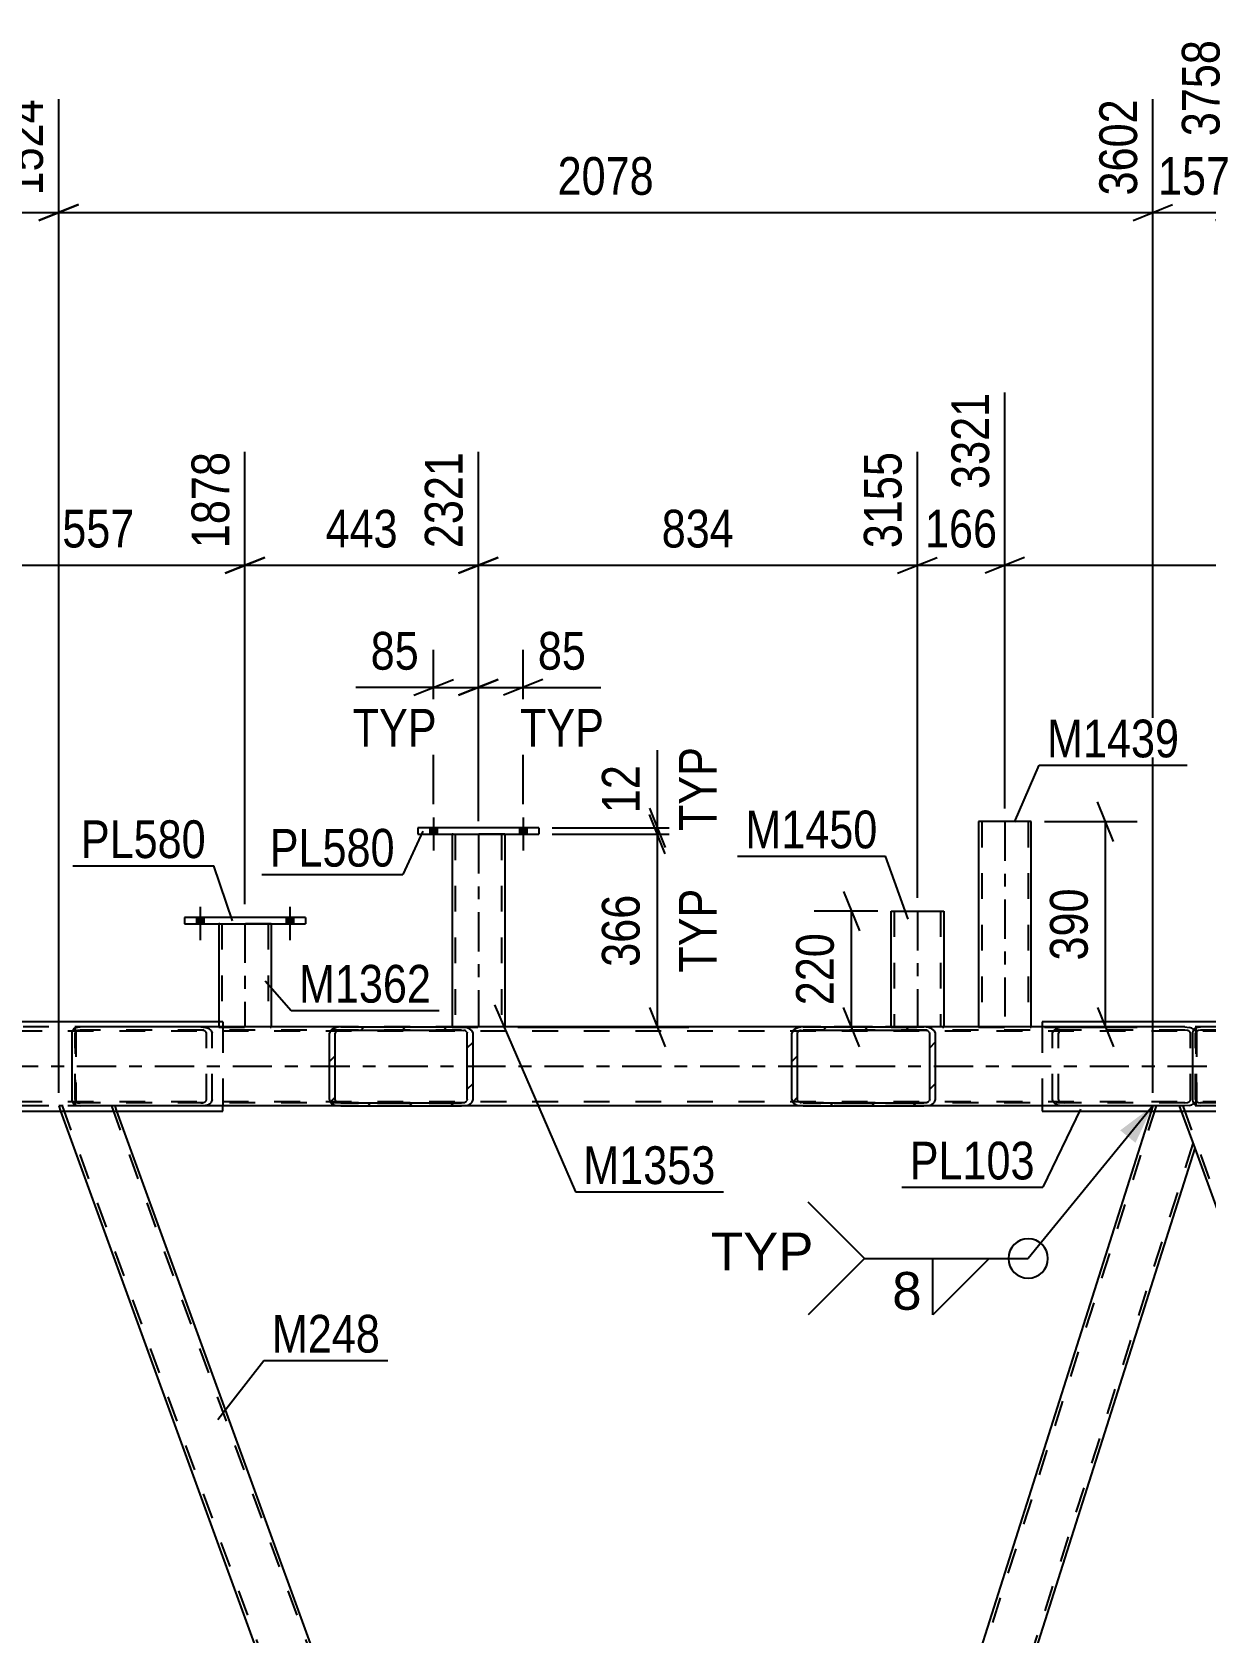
# Model space of a CAD drawing. Header units: millimetres. Extents: x -832 to 357, y -842 to -1.
# Drawn here: x -729.7 to -640.5, y -287.1 to -165.5 of the extents above; entities that cross this region are included whole.
import ezdxf

# ---------------------------------------------------------------- set-up
doc = ezdxf.new("R2010")
doc.units = ezdxf.units.MM
doc.linetypes.add('DXK_LINE_DOT2', pattern=[3.9198, 1.9599, -1.9599])
doc.linetypes.add('DXK_LINE_DOT3', pattern=[5.9187, 2.979, -0.9799, 0.9799, -0.9799])
doc.styles.add('Arial', font='ARIAL.TTF', dxfattribs={"height": 0.2})
doc.styles.add('Arial Narrow', font='ARIALN.TTF', dxfattribs={"height": 0.2})

# ---------------------------------------------------------------- blocks, each defined once
blk = doc.blocks.new('Bolt-570388851-1256 - 1253')
at = {"linetype": 'Continuous'}
for points in [[(-716.61, -232.78), (-717.17, -232.78), (-717.17, -233.26), (-716.61, -233.26)], [(-716.61, -232.78), (-717.17, -232.78), (-717.17, -233.26), (-716.61, -233.26)], [(-709.81, -232.78), (-710.37, -232.78), (-710.37, -233.26), (-709.81, -233.26)], [(-709.81, -232.78), (-710.37, -232.78), (-710.37, -233.26), (-709.81, -233.26)]]:
    blk.add_hatch(color=1, dxfattribs=at).paths.add_polyline_path(points)
at = {"color": 1, "linetype": 'Continuous'}
for p, q in [((-716.89, -231.98), (-716.89, -234.5)), ((-716.89, -231.98), (-716.89, -234.5)), ((-710.09, -231.98), (-710.09, -234.5)), ((-710.09, -231.98), (-710.09, -234.5)), ((-717.17, -232.78), (-717.17, -233.26)), ((-717.17, -232.78), (-717.17, -233.26)), ((-716.61, -232.78), (-716.61, -233.26)), ((-716.61, -232.78), (-716.61, -233.26)), ((-710.37, -232.78), (-710.37, -233.26)), ((-710.37, -232.78), (-710.37, -233.26)), ((-709.81, -232.78), (-709.81, -233.26)), ((-709.81, -232.78), (-709.81, -233.26))]:
    blk.add_line(p, q, dxfattribs=at)
blk = doc.blocks.new('Bolt-570388851-1277 - 1253')
at = {"linetype": 'Continuous'}
for points in [[(-698.88, -225.98), (-699.44, -225.98), (-699.44, -226.46), (-698.88, -226.46)], [(-698.88, -225.98), (-699.44, -225.98), (-699.44, -226.46), (-698.88, -226.46)], [(-692.08, -225.98), (-692.64, -225.98), (-692.64, -226.46), (-692.08, -226.46)], [(-692.08, -225.98), (-692.64, -225.98), (-692.64, -226.46), (-692.08, -226.46)]]:
    blk.add_hatch(color=1, dxfattribs=at).paths.add_polyline_path(points)
at = {"color": 1, "linetype": 'Continuous'}
for p, q in [((-699.44, -225.98), (-699.44, -226.46)), ((-699.44, -225.98), (-699.44, -226.46)), ((-699.16, -225.18), (-699.16, -227.7)), ((-699.16, -225.18), (-699.16, -227.7)), ((-698.88, -225.98), (-698.88, -226.46)), ((-698.88, -225.98), (-698.88, -226.46)), ((-692.64, -225.98), (-692.64, -226.46)), ((-692.64, -225.98), (-692.64, -226.46)), ((-692.36, -225.18), (-692.36, -227.7)), ((-692.36, -225.18), (-692.36, -227.7)), ((-692.08, -225.98), (-692.08, -226.46)), ((-692.08, -225.98), (-692.08, -226.46))]:
    blk.add_line(p, q, dxfattribs=at)
blk = doc.blocks.new('Part-570388851-1350 - 1253')
at = {"color": 7, "linetype": 'DXK_LINE_DOT2'}
for p, q in [((-89.98, -241.42), (-788.59, -241.42)), ((-697.03, -241.1), (-738.06, -241.1)), ((-611.9, -241.1), (-671.08, -241.1)), ((-89.98, -246.78), (-788.59, -246.78)), ((-89.98, -247.1), (-738.06, -247.1)), ((-697.03, -247.1), (-738.06, -247.1)), ((-611.9, -247.1), (-671.07, -247.1))]:
    blk.add_line(p, q, dxfattribs=at)
at = {"color": 2, "linetype": 'Continuous'}
for p, q in [((-671.08, -241.1), (-697.03, -241.1)), ((-671.07, -247.1), (-697.03, -247.1))]:
    blk.add_line(p, q, dxfattribs=at)
at = {"color": 7, "linetype": 'DXK_LINE_DOT3'}
blk.add_line((-89.98, -244.1), (-788.59, -244.1), dxfattribs=at)
blk = doc.blocks.new('Part-570388851-1569 - 1253')
at = {"color": 2, "linetype": 'Continuous'}
for p, q in [((-697.76, -226.46), (-697.76, -241.1)), ((-693.76, -226.46), (-693.76, -241.1))]:
    blk.add_line(p, q, dxfattribs=at)
at = {"color": 7, "linetype": 'DXK_LINE_DOT2'}
for p, q in [((-693.76, -226.46), (-697.76, -226.46)), ((-697.52, -226.46), (-697.52, -241.11)), ((-694, -226.46), (-694, -241.11)), ((-697.76, -241.1), (-697.76, -241.11)), ((-697.76, -241.11), (-693.76, -241.11)), ((-693.76, -241.11), (-693.76, -241.1)), ((-693.76, -241.1), (-693.76, -241.11))]:
    blk.add_line(p, q, dxfattribs=at)
at = {"color": 7, "linetype": 'DXK_LINE_DOT3'}
blk.add_line((-695.76, -226.46), (-695.76, -241.11), dxfattribs=at)
blk = doc.blocks.new('Part-570388851-1487 - 1253')
at = {"color": 2, "linetype": 'Continuous'}
for p, q in [((-664.41, -232.3), (-664.37, -232.3)), ((-664.41, -241.1), (-664.41, -232.3)), ((-664.37, -232.3), (-660.41, -232.3)), ((-660.41, -232.3), (-660.41, -241.1))]:
    blk.add_line(p, q, dxfattribs=at)
at = {"color": 7, "linetype": 'DXK_LINE_DOT2'}
for p, q in [((-664.17, -232.3), (-664.17, -241.11)), ((-664.17, -232.3), (-664.15, -232.3)), ((-660.65, -232.3), (-660.65, -241.11)), ((-664.41, -241.1), (-664.41, -241.11)), ((-664.41, -241.11), (-660.41, -241.11)), ((-660.41, -241.11), (-660.41, -241.1)), ((-660.41, -241.1), (-660.41, -241.11))]:
    blk.add_line(p, q, dxfattribs=at)
at = {"color": 7, "linetype": 'DXK_LINE_DOT3'}
blk.add_line((-662.41, -232.3), (-662.41, -241.11), dxfattribs=at)
blk = doc.blocks.new('Part-570388851-1492 - 1253')
at = {"color": 2, "linetype": 'Continuous'}
for p, q in [((-715.49, -233.26), (-715.49, -240.7)), ((-711.49, -233.26), (-711.49, -241.1))]:
    blk.add_line(p, q, dxfattribs=at)
at = {"color": 7, "linetype": 'DXK_LINE_DOT2'}
for p, q in [((-711.49, -233.26), (-715.49, -233.26)), ((-715.25, -233.26), (-715.25, -241.11)), ((-711.73, -233.26), (-711.73, -241.11)), ((-715.49, -240.7), (-715.49, -241.11)), ((-715.49, -241.11), (-711.49, -241.11)), ((-711.49, -241.11), (-711.49, -241.1)), ((-711.49, -241.1), (-711.49, -241.11))]:
    blk.add_line(p, q, dxfattribs=at)
at = {"color": 7, "linetype": 'DXK_LINE_DOT3'}
blk.add_line((-713.49, -233.26), (-713.49, -241.11), dxfattribs=at)
blk = doc.blocks.new('Part-570388851-1497 - 1253')
at = {"color": 2, "linetype": 'Continuous'}
for p, q in [((-718.09, -232.78), (-718.09, -233.26)), ((-708.89, -232.78), (-718.09, -232.78)), ((-718.09, -233.26), (-708.89, -233.26)), ((-708.89, -232.78), (-708.89, -233.26))]:
    blk.add_line(p, q, dxfattribs=at)
blk = doc.blocks.new('Part-570388851-1931 - 1253')
at = {"color": 2, "linetype": 'Continuous'}
for p, q in [((-652.93, -240.7), (-652.93, -241.1)), ((-630.05, -240.7), (-652.93, -240.7)), ((-630.05, -240.7), (-630.05, -241.1)), ((-652.93, -247.1), (-652.93, -247.5)), ((-652.93, -247.5), (-630.05, -247.5)), ((-630.05, -247.5), (-630.05, -247.1))]:
    blk.add_line(p, q, dxfattribs=at)
at = {"color": 7, "linetype": 'DXK_LINE_DOT2'}
for p, q in [((-652.93, -241.1), (-652.93, -247.1)), ((-630.05, -241.1), (-630.05, -247.1))]:
    blk.add_line(p, q, dxfattribs=at)
blk = doc.blocks.new('Part-570388851-1574 - 1253')
at = {"color": 2, "linetype": 'Continuous'}
for p, q in [((-700.36, -225.98), (-700.36, -226.46)), ((-691.16, -225.98), (-700.36, -225.98)), ((-691.16, -225.98), (-691.16, -226.46)), ((-700.36, -226.46), (-691.16, -226.46))]:
    blk.add_line(p, q, dxfattribs=at)
blk = doc.blocks.new('Part-570388851-1644 - 1253')
at = {"color": 2, "linetype": 'Continuous'}
for p, q in [((-653.76, -225.5), (-657.76, -225.5)), ((-657.76, -225.5), (-657.76, -241.1)), ((-653.76, -241.1), (-653.76, -225.5))]:
    blk.add_line(p, q, dxfattribs=at)
at = {"color": 7, "linetype": 'DXK_LINE_DOT2'}
for p, q in [((-657.52, -225.5), (-657.52, -241.11)), ((-657.52, -225.5), (-657.5, -225.5)), ((-657.5, -225.5), (-657.47, -225.5)), ((-657.47, -225.5), (-657.45, -225.5)), ((-654, -225.5), (-654, -241.11)), ((-657.76, -241.1), (-657.76, -241.11)), ((-657.76, -241.11), (-653.76, -241.11)), ((-653.76, -241.11), (-653.76, -241.1)), ((-653.76, -241.1), (-653.76, -241.11))]:
    blk.add_line(p, q, dxfattribs=at)
at = {"color": 7, "linetype": 'DXK_LINE_DOT3'}
blk.add_line((-655.76, -225.5), (-655.76, -241.11), dxfattribs=at)
blk = doc.blocks.new('Part-570388851-1985 - 1253')
at = {"color": 7, "linetype": 'DXK_LINE_DOT2'}
for p, q in [((-723.38, -247.1), (-727.64, -247.1)), ((-727.64, -247.1), (-727.5, -247.5)), ((-727.39, -247.1), (-684.07, -366.1)), ((-723.64, -247.1), (-680.33, -366.1)), ((-723.38, -247.1), (-723.24, -247.5)), ((-681.24, -362.9), (-680.07, -366.1)), ((-684.47, -365.7), (-684.33, -366.1)), ((-680.07, -366.1), (-684.33, -366.1))]:
    blk.add_line(p, q, dxfattribs=at)
at = {"color": 2, "linetype": 'Continuous'}
for p, q in [((-727.5, -247.5), (-684.47, -365.7)), ((-723.24, -247.5), (-681.24, -362.9))]:
    blk.add_line(p, q, dxfattribs=at)
blk = doc.blocks.new('Part-570388851-1936 - 1253')
at = {"color": 2, "linetype": 'Continuous'}
for p, q in [((-738.06, -240.7), (-738.06, -247.5)), ((-715.18, -240.7), (-738.06, -240.7)), ((-715.18, -240.7), (-715.18, -241.1)), ((-738.06, -247.5), (-715.18, -247.5)), ((-715.18, -247.5), (-715.18, -247.1))]:
    blk.add_line(p, q, dxfattribs=at)
at = {"color": 7, "linetype": 'DXK_LINE_DOT2'}
blk.add_line((-715.18, -241.1), (-715.18, -247.1), dxfattribs=at)
blk = doc.blocks.new('Part-570388851-1938 - 1253')
at = {"linetype": 'Continuous'}
h = blk.add_hatch(dxfattribs=at)
h.set_pattern_fill('', scale=0.7, style=0, pattern_type=0)
h.set_pattern_definition([(45, (-707.0076, -246.807), (-1.57154, 1.57154), [])])
h.paths.add_polyline_path([(-707.07, -246.62), (-707.01, -246.81), (-706.82, -246.96), (-706.53, -247.07), (-706.2, -247.1), (-697.03, -247.1), (-696.7, -247.07), (-696.41, -246.96), (-696.23, -246.81), (-696.16, -246.62), (-696.16, -241.58), (-696.23, -241.4), (-696.41, -241.24), (-696.7, -241.14), (-697.03, -241.1), (-706.2, -241.1), (-706.53, -241.14), (-706.82, -241.24), (-707.01, -241.4), (-707.07, -241.58)])
h.paths.add_polyline_path([(-706.6, -241.49), (-706.51, -241.41), (-706.37, -241.36), (-706.2, -241.34), (-697.03, -241.34), (-696.87, -241.36), (-696.72, -241.41), (-696.63, -241.49), (-696.6, -241.58), (-696.6, -246.62), (-696.63, -246.72), (-696.72, -246.79), (-696.87, -246.85), (-697.03, -246.86), (-706.2, -246.86), (-706.37, -246.85), (-706.51, -246.79), (-706.6, -246.72), (-706.64, -246.62), (-706.64, -241.58)])
at = {"color": 2, "linetype": 'Continuous'}
for p, q in [((-726.62, -241.58), (-726.59, -241.4)), ((-726.62, -246.62), (-726.62, -241.58)), ((-726.59, -241.4), (-726.49, -241.24)), ((-726.49, -241.24), (-726.36, -241.14)), ((-726.36, -241.14), (-726.02, -241.1)), ((-706.2, -241.1), (-726.02, -241.1)), ((-707.01, -241.4), (-707.07, -241.58)), ((-707.07, -246.62), (-707.07, -241.58)), ((-706.64, -241.58), (-706.6, -241.49)), ((-706.64, -246.62), (-706.64, -241.58)), ((-706.2, -241.1), (-706.53, -241.14)), ((-706.37, -241.36), (-706.2, -241.34)), ((-706.2, -241.1), (-697.03, -241.1)), ((-706.2, -241.34), (-697.03, -241.34)), ((-696.7, -241.14), (-697.03, -241.1)), ((-697.03, -241.34), (-696.87, -241.36)), ((-696.63, -241.49), (-696.6, -241.58)), ((-696.6, -246.62), (-696.6, -241.58)), ((-696.16, -241.58), (-696.23, -241.4)), ((-696.16, -246.62), (-696.16, -241.58)), ((-726.59, -246.81), (-726.62, -246.62)), ((-726.49, -246.96), (-726.59, -246.81)), ((-707.07, -246.62), (-707.01, -246.81)), ((-706.6, -246.72), (-706.64, -246.62)), ((-706.2, -246.86), (-706.37, -246.85)), ((-696.87, -246.85), (-697.03, -246.86)), ((-696.6, -246.62), (-696.63, -246.72)), ((-696.23, -246.81), (-696.16, -246.62)), ((-726.36, -247.07), (-726.49, -246.96)), ((-726.36, -247.07), (-726.02, -247.1)), ((-706.2, -247.1), (-726.02, -247.1)), ((-706.53, -247.07), (-706.2, -247.1)), ((-706.2, -246.86), (-697.03, -246.86)), ((-706.2, -247.1), (-697.03, -247.1)), ((-697.03, -247.1), (-696.7, -247.07))]:
    blk.add_line(p, q, dxfattribs=at)
at = {"color": 7, "linetype": 'DXK_LINE_DOT2'}
for p, q in [((-726.39, -241.49), (-726.4, -241.58)), ((-726.4, -246.62), (-726.4, -241.58)), ((-726.33, -241.41), (-726.39, -241.49)), ((-726.36, -247.07), (-726.36, -241.14)), ((-726.19, -241.36), (-726.33, -241.41)), ((-726.33, -241.41), (-726.33, -246.79)), ((-726.02, -241.34), (-726.19, -241.36)), ((-697.03, -241.34), (-726.02, -241.34)), ((-716.85, -241.1), (-716.52, -241.14)), ((-716.69, -241.36), (-716.85, -241.34)), ((-716.42, -241.58), (-716.45, -241.49)), ((-716.42, -246.62), (-716.42, -241.58)), ((-716.05, -241.4), (-715.98, -241.58)), ((-715.98, -246.62), (-715.98, -241.58)), ((-697.03, -241.1), (-706.2, -241.1)), ((-726.4, -246.62), (-726.39, -246.72)), ((-726.39, -246.72), (-726.33, -246.79)), ((-726.33, -246.79), (-726.19, -246.85)), ((-726.19, -246.85), (-726.02, -246.86)), ((-716.85, -246.86), (-716.69, -246.85)), ((-716.45, -246.72), (-716.42, -246.62)), ((-715.98, -246.62), (-716.05, -246.81)), ((-697.03, -246.86), (-726.02, -246.86)), ((-716.52, -247.07), (-716.85, -247.1)), ((-697.03, -247.1), (-706.2, -247.1))]:
    blk.add_line(p, q, dxfattribs=at)
for centre, radius, start, end in [((-716.75, -241.76), 0.408, 41.9269, 80.4778), ((-716.65, -241.95), 0.817, 41.9269, 80.4778), ((-716.75, -246.44), 0.408, 279.5223, 318.0732), ((-716.65, -246.26), 0.817, 279.5223, 318.0732)]:
    blk.add_arc(centre, radius, start, end, dxfattribs=at)
at = {"color": 2, "linetype": 'Continuous'}
for centre, radius, start, end in [((-706.4, -241.95), 0.817, 99.5223, 138.0732), ((-706.3, -241.76), 0.408, 99.5223, 138.0732), ((-696.93, -241.76), 0.408, 41.9269, 80.4778), ((-696.83, -241.95), 0.817, 41.9269, 80.4778), ((-706.4, -246.26), 0.817, 221.9269, 260.4778), ((-706.3, -246.44), 0.408, 221.9269, 260.4778), ((-696.93, -246.44), 0.408, 279.5223, 318.0732), ((-696.83, -246.26), 0.817, 279.5223, 318.0732)]:
    blk.add_arc(centre, radius, start, end, dxfattribs=at)
blk = doc.blocks.new('Part-570388851-1939 - 1253')
at = {"linetype": 'Continuous'}
h = blk.add_hatch(dxfattribs=at)
h.set_pattern_fill('', scale=0.7, style=0, pattern_type=0)
h.set_pattern_definition([(45, (-621.8733, -246.807), (-1.57154, 1.57154), [])])
h.paths.add_polyline_path([(-621.94, -246.62), (-621.87, -246.81), (-621.68, -246.96), (-621.4, -247.07), (-621.07, -247.1), (-611.9, -247.1), (-611.56, -247.07), (-611.28, -246.96), (-611.09, -246.81), (-611.02, -246.62), (-611.02, -241.58), (-611.09, -241.4), (-611.28, -241.24), (-611.56, -241.14), (-611.9, -241.1), (-621.07, -241.1), (-621.4, -241.14), (-621.68, -241.24), (-621.87, -241.4), (-621.94, -241.58)])
h.paths.add_polyline_path([(-621.47, -241.49), (-621.38, -241.41), (-621.23, -241.36), (-621.07, -241.34), (-611.9, -241.34), (-611.73, -241.36), (-611.59, -241.41), (-611.49, -241.49), (-611.46, -241.58), (-611.46, -246.62), (-611.49, -246.72), (-611.59, -246.79), (-611.73, -246.84), (-611.9, -246.86), (-621.07, -246.86), (-621.23, -246.84), (-621.38, -246.79), (-621.47, -246.72), (-621.5, -246.62), (-621.5, -241.58)])
at = {"color": 2, "linetype": 'Continuous'}
for p, q in [((-641.49, -241.58), (-641.45, -241.4)), ((-641.49, -246.62), (-641.49, -241.58)), ((-641.45, -241.4), (-641.36, -241.24)), ((-641.36, -241.24), (-641.22, -241.14)), ((-641.22, -241.14), (-640.89, -241.1)), ((-621.07, -241.1), (-640.89, -241.1)), ((-621.87, -241.4), (-621.94, -241.58)), ((-621.94, -246.62), (-621.94, -241.58)), ((-621.5, -241.58), (-621.47, -241.49)), ((-621.5, -246.62), (-621.5, -241.58)), ((-621.07, -241.1), (-621.4, -241.14)), ((-621.23, -241.36), (-621.07, -241.34)), ((-621.07, -241.1), (-611.9, -241.1)), ((-621.07, -241.34), (-611.9, -241.34)), ((-611.56, -241.14), (-611.9, -241.1)), ((-611.9, -241.34), (-611.73, -241.36)), ((-611.49, -241.49), (-611.46, -241.58)), ((-611.46, -246.62), (-611.46, -241.58)), ((-611.02, -241.58), (-611.09, -241.4)), ((-611.02, -246.62), (-611.02, -241.58)), ((-641.45, -246.81), (-641.49, -246.62)), ((-641.36, -246.96), (-641.45, -246.81)), ((-621.94, -246.62), (-621.87, -246.81)), ((-621.47, -246.72), (-621.5, -246.62)), ((-621.07, -246.86), (-621.23, -246.84)), ((-611.73, -246.84), (-611.9, -246.86)), ((-611.46, -246.62), (-611.49, -246.72)), ((-611.09, -246.81), (-611.02, -246.62)), ((-641.22, -247.07), (-641.36, -246.96)), ((-641.22, -247.07), (-640.89, -247.1)), ((-621.07, -247.1), (-640.89, -247.1)), ((-621.4, -247.07), (-621.07, -247.1)), ((-621.07, -246.86), (-611.9, -246.86)), ((-621.07, -247.1), (-611.9, -247.1)), ((-611.9, -247.1), (-611.56, -247.07))]:
    blk.add_line(p, q, dxfattribs=at)
at = {"color": 7, "linetype": 'DXK_LINE_DOT2'}
for p, q in [((-641.25, -241.49), (-641.27, -241.58)), ((-641.27, -246.62), (-641.27, -241.58)), ((-641.2, -241.41), (-641.25, -241.49)), ((-641.22, -247.07), (-641.22, -241.14)), ((-641.05, -241.36), (-641.2, -241.41)), ((-641.2, -241.41), (-641.2, -246.79)), ((-640.89, -241.34), (-641.05, -241.36)), ((-611.9, -241.34), (-640.89, -241.34)), ((-631.72, -241.1), (-631.39, -241.14)), ((-631.55, -241.36), (-631.72, -241.34)), ((-631.28, -241.58), (-631.32, -241.49)), ((-631.28, -246.62), (-631.28, -241.58)), ((-630.91, -241.4), (-630.85, -241.58)), ((-630.85, -246.62), (-630.85, -241.58)), ((-611.9, -241.1), (-621.07, -241.1)), ((-641.27, -246.62), (-641.25, -246.72)), ((-641.25, -246.72), (-641.2, -246.79)), ((-641.2, -246.79), (-641.05, -246.84)), ((-641.05, -246.84), (-640.89, -246.86)), ((-631.72, -246.86), (-631.55, -246.84)), ((-631.32, -246.72), (-631.28, -246.62)), ((-630.85, -246.62), (-630.91, -246.81)), ((-611.9, -246.86), (-640.89, -246.86)), ((-631.39, -247.07), (-631.72, -247.1)), ((-611.9, -247.1), (-621.07, -247.1))]:
    blk.add_line(p, q, dxfattribs=at)
for centre, radius, start, end in [((-631.62, -241.76), 0.408, 41.9269, 80.4778), ((-631.52, -241.95), 0.817, 41.9269, 80.4778), ((-631.62, -246.44), 0.408, 279.5223, 318.0732), ((-631.52, -246.26), 0.817, 279.5223, 318.0732)]:
    blk.add_arc(centre, radius, start, end, dxfattribs=at)
at = {"color": 2, "linetype": 'Continuous'}
for centre, radius, start, end in [((-621.27, -241.95), 0.817, 99.5223, 138.0732), ((-621.17, -241.76), 0.408, 99.5223, 138.0732), ((-611.8, -241.76), 0.408, 41.9269, 80.4778), ((-611.7, -241.95), 0.817, 41.9269, 80.4778), ((-621.27, -246.26), 0.817, 221.9269, 260.4778), ((-621.17, -246.44), 0.408, 221.9269, 260.4778), ((-611.8, -246.44), 0.408, 279.5223, 318.0732), ((-611.7, -246.26), 0.817, 279.5223, 318.0732)]:
    blk.add_arc(centre, radius, start, end, dxfattribs=at)
blk = doc.blocks.new('Part-570388851-1980 - 1253')
at = {"color": 7, "linetype": 'DXK_LINE_DOT2'}
for p, q in [((-638.25, -247.1), (-642.51, -247.1)), ((-642.51, -247.1), (-641.34, -250.31)), ((-642.25, -247.1), (-598.94, -366.1)), ((-638.51, -247.1), (-595.19, -366.1)), ((-638.25, -247.1), (-638.1, -247.5)), ((-596.1, -362.9), (-594.94, -366.1)), ((-599.34, -365.7), (-599.19, -366.1)), ((-594.94, -366.1), (-599.19, -366.1))]:
    blk.add_line(p, q, dxfattribs=at)
at = {"color": 2, "linetype": 'Continuous'}
for p, q in [((-638.1, -247.5), (-596.1, -362.9)), ((-641.34, -250.31), (-599.34, -365.7))]:
    blk.add_line(p, q, dxfattribs=at)
blk = doc.blocks.new('Part-570388851-2059 - 1253')
at = {"color": 2, "linetype": 'Continuous'}
for p, q in [((-644.65, -247.5), (-681.24, -362.9)), ((-642.36, -247.5), (-641.34, -250.31)), ((-641.34, -250.31), (-677.93, -365.7)), ((-680.22, -365.7), (-681.24, -362.9))]:
    blk.add_line(p, q, dxfattribs=at)
at = {"color": 7, "linetype": 'DXK_LINE_DOT2'}
for p, q in [((-644.27, -247.1), (-681.1, -363.27)), ((-644.52, -247.1), (-644.65, -247.5)), ((-642.51, -247.1), (-644.52, -247.1)), ((-642.51, -247.1), (-642.36, -247.5)), ((-641.47, -249.94), (-678.31, -366.1)), ((-680.07, -366.1), (-680.22, -365.7)), ((-677.93, -365.7), (-678.06, -366.1)), ((-678.06, -366.1), (-680.07, -366.1))]:
    blk.add_line(p, q, dxfattribs=at)
blk = doc.blocks.new('Part-570388851-2085 - 1253')
at = {"linetype": 'Continuous'}
h = blk.add_hatch(dxfattribs=at)
h.set_pattern_fill('', scale=0.7, style=0, pattern_type=0)
h.set_pattern_definition([(45, (-671.8835, -246.807), (-1.57154, 1.57154), [])])
h.paths.add_polyline_path([(-671.95, -246.62), (-671.88, -246.81), (-671.69, -246.96), (-671.41, -247.07), (-671.08, -247.1), (-661.91, -247.1), (-661.57, -247.07), (-661.29, -246.96), (-661.1, -246.81), (-661.03, -246.62), (-661.03, -241.58), (-661.1, -241.4), (-661.29, -241.24), (-661.57, -241.14), (-661.91, -241.1), (-671.08, -241.1), (-671.41, -241.14), (-671.69, -241.24), (-671.88, -241.4), (-671.95, -241.58)])
h.paths.add_polyline_path([(-671.48, -241.49), (-671.39, -241.41), (-671.24, -241.36), (-671.08, -241.34), (-661.91, -241.34), (-661.74, -241.36), (-661.6, -241.41), (-661.5, -241.49), (-661.47, -241.58), (-661.47, -246.62), (-661.5, -246.72), (-661.6, -246.79), (-661.74, -246.84), (-661.91, -246.86), (-671.08, -246.86), (-671.24, -246.84), (-671.39, -246.79), (-671.48, -246.72), (-671.51, -246.62), (-671.51, -241.58)])
at = {"color": 2, "linetype": 'Continuous'}
for p, q in [((-671.88, -241.4), (-671.95, -241.58)), ((-671.95, -246.62), (-671.95, -241.58)), ((-671.51, -241.58), (-671.48, -241.49)), ((-671.51, -246.62), (-671.51, -241.58)), ((-671.08, -241.1), (-671.41, -241.14)), ((-671.24, -241.36), (-671.08, -241.34)), ((-671.08, -241.1), (-661.91, -241.1)), ((-671.08, -241.34), (-661.91, -241.34)), ((-642.09, -241.1), (-661.91, -241.1)), ((-661.57, -241.14), (-661.91, -241.1)), ((-661.91, -241.34), (-661.74, -241.36)), ((-661.5, -241.49), (-661.47, -241.58)), ((-661.47, -246.62), (-661.47, -241.58)), ((-661.03, -241.58), (-661.1, -241.4)), ((-661.03, -246.62), (-661.03, -241.58)), ((-642.09, -241.1), (-641.75, -241.14)), ((-671.95, -246.62), (-671.88, -246.81)), ((-671.48, -246.72), (-671.51, -246.62)), ((-671.08, -246.86), (-671.24, -246.84)), ((-661.74, -246.84), (-661.91, -246.86)), ((-661.47, -246.62), (-661.5, -246.72)), ((-661.1, -246.81), (-661.03, -246.62)), ((-671.41, -247.07), (-671.08, -247.1)), ((-671.08, -246.86), (-661.91, -246.86)), ((-671.08, -247.1), (-661.91, -247.1)), ((-661.91, -247.1), (-661.57, -247.07)), ((-642.09, -247.1), (-661.91, -247.1)), ((-641.75, -247.07), (-642.09, -247.1))]:
    blk.add_line(p, q, dxfattribs=at)
at = {"color": 7, "linetype": 'DXK_LINE_DOT2'}
for p, q in [((-661.91, -241.1), (-671.08, -241.1)), ((-642.09, -241.34), (-671.08, -241.34)), ((-652.13, -241.58), (-652.06, -241.4)), ((-652.13, -246.62), (-652.13, -241.58)), ((-651.66, -241.49), (-651.69, -241.58)), ((-651.69, -246.62), (-651.69, -241.58)), ((-651.59, -241.14), (-651.26, -241.1)), ((-651.26, -241.34), (-651.42, -241.36)), ((-641.92, -241.36), (-642.09, -241.34)), ((-641.65, -241.58), (-641.68, -241.49)), ((-641.65, -246.62), (-641.65, -241.58)), ((-641.28, -241.4), (-641.21, -241.58)), ((-641.21, -246.62), (-641.21, -241.58)), ((-652.06, -246.81), (-652.13, -246.62)), ((-651.69, -246.62), (-651.66, -246.72)), ((-651.42, -246.84), (-651.26, -246.86)), ((-642.09, -246.86), (-641.92, -246.84)), ((-641.68, -246.72), (-641.65, -246.62)), ((-641.21, -246.62), (-641.28, -246.81)), ((-642.09, -246.86), (-671.08, -246.86)), ((-661.91, -247.1), (-671.08, -247.1)), ((-651.26, -247.1), (-651.59, -247.07))]:
    blk.add_line(p, q, dxfattribs=at)
at = {"color": 2, "linetype": 'Continuous'}
for centre, radius, start, end in [((-671.28, -241.95), 0.817, 99.5223, 138.0732), ((-671.18, -241.76), 0.408, 99.5223, 138.0732), ((-661.81, -241.76), 0.408, 41.9269, 80.4778), ((-661.71, -241.95), 0.817, 41.9269, 80.4778), ((-641.89, -241.95), 0.817, 52.5176, 80.4778), ((-671.28, -246.26), 0.817, 221.9269, 260.4778), ((-671.18, -246.44), 0.408, 221.9269, 260.4778), ((-661.81, -246.44), 0.408, 279.5223, 318.0732), ((-661.71, -246.26), 0.817, 279.5223, 318.0732), ((-641.89, -246.26), 0.817, 279.5223, 307.4772)]:
    blk.add_arc(centre, radius, start, end, dxfattribs=at)
at = {"color": 7, "linetype": 'DXK_LINE_DOT2'}
for centre, radius, start, end in [((-651.45, -241.95), 0.817, 99.5223, 138.0732), ((-651.35, -241.76), 0.408, 99.5223, 138.0732), ((-641.99, -241.76), 0.408, 41.9269, 80.4778), ((-641.89, -241.95), 0.817, 41.9269, 52.5176), ((-651.45, -246.26), 0.817, 221.9269, 260.4778), ((-651.35, -246.44), 0.408, 221.9269, 260.4778), ((-641.99, -246.44), 0.408, 279.5223, 318.0732), ((-641.89, -246.26), 0.817, 307.4772, 318.0732)]:
    blk.add_arc(centre, radius, start, end, dxfattribs=at)
blk = doc.blocks.new('StraightDimension-570388851-2411 - 1253')
at = {"color": 7, "linetype": 'Continuous'}
for p, q in [((-638.25, -246.1), (-638.25, -166.13)), ((-644.52, -246.1), (-644.52, -170.63)), ((-646.02, -179.84), (-643.02, -178.64)), ((-636.75, -178.64), (-639.75, -179.84)), ((-644.52, -179.24), (-638.25, -179.24))]:
    blk.add_line(p, q, dxfattribs=at)
at = {"color": 0}
blk.add_wipeout([(-638.04, -178.49), (-638.04, -174.29), (-644.73, -174.29), (-644.73, -178.49)], dxfattribs=at)
at = {"color": 3, "style": 'Arial Narrow'}
blk.add_text('157', height=2.863, dxfattribs=at).set_placement((-644.13, -177.89))
at = {"color": 0, "linetype": 'Continuous'}
blk.add_wipeout([(-638.85, -165.53), (-643.05, -165.53), (-643.05, -174.04), (-638.85, -174.04)], dxfattribs=at)
at = {"color": 3, "linetype": 'Continuous', "style": 'Arial Narrow'}
blk.add_text('3758', height=2.863, rotation=90.0002, dxfattribs=at).set_placement((-639.45, -173.44))
blk = doc.blocks.new('StraightDimension-570388851-3303 - 1253')
at = {"color": 7, "linetype": 'Continuous'}
for p, q in [((-647.52, -227), (-648.72, -224)), ((-652.76, -225.5), (-645.72, -225.5)), ((-648.12, -241.11), (-648.12, -225.5)), ((-648.72, -239.61), (-647.52, -242.61)), ((-652.76, -241.11), (-645.72, -241.11))]:
    blk.add_line(p, q, dxfattribs=at)
at = {"color": 0}
blk.add_wipeout([(-648.87, -229.96), (-653.07, -229.96), (-653.07, -236.65), (-648.87, -236.65)], dxfattribs=at)
at = {"color": 3, "style": 'Arial Narrow'}
blk.add_text('390', height=2.863, rotation=90.0002, dxfattribs=at).set_placement((-649.47, -236.05))
blk = doc.blocks.new('StraightDimension-570388851-15655 - 1253')
at = {"color": 7, "linetype": 'Continuous'}
for p, q in [((-655.76, -224.5), (-655.76, -192.92)), ((-662.41, -231.3), (-662.41, -197.42)), ((-663.91, -206.63), (-660.91, -205.43)), ((-654.26, -205.43), (-657.26, -206.63)), ((-662.41, -206.03), (-655.76, -206.03))]:
    blk.add_line(p, q, dxfattribs=at)
at = {"color": 0}
blk.add_wipeout([(-655.74, -205.28), (-655.74, -201.08), (-662.43, -201.08), (-662.43, -205.28)], dxfattribs=at)
at = {"color": 3, "style": 'Arial Narrow'}
blk.add_text('166', height=2.863, dxfattribs=at).set_placement((-661.83, -204.68))
at = {"color": 0, "linetype": 'Continuous'}
blk.add_wipeout([(-656.36, -192.32), (-660.56, -192.32), (-660.56, -200.83), (-656.36, -200.83)], dxfattribs=at)
at = {"color": 3, "linetype": 'Continuous', "style": 'Arial Narrow'}
blk.add_text('3321', height=2.863, rotation=90.0002, dxfattribs=at).set_placement((-656.96, -200.23))
blk = doc.blocks.new('StraightDimension-570388851-2371 - 1253')
at = {"color": 7, "linetype": 'Continuous'}
for p, q in [((-681.56, -227.96), (-682.76, -224.96)), ((-690.16, -226.46), (-679.76, -226.46)), ((-682.16, -241.11), (-682.16, -226.46)), ((-682.76, -239.61), (-681.56, -242.61)), ((-692.76, -241.11), (-679.76, -241.11))]:
    blk.add_line(p, q, dxfattribs=at)
at = {"color": 0}
blk.add_wipeout([(-682.91, -230.44), (-687.11, -230.44), (-687.11, -237.13), (-682.91, -237.13)], dxfattribs=at)
at = {"color": 0, "linetype": 'Continuous'}
blk.add_wipeout([(-677.06, -229.99), (-681.26, -229.99), (-681.26, -237.58), (-677.06, -237.58)], dxfattribs=at)
at = {"color": 3, "linetype": 'Continuous', "style": 'Arial Narrow'}
blk.add_text('TYP', height=2.863, rotation=90.0002, dxfattribs=at).set_placement((-677.66, -236.98))
at = {"color": 3, "style": 'Arial Narrow'}
blk.add_text('366', height=2.863, rotation=90.0002, dxfattribs=at).set_placement((-683.51, -236.53))
blk = doc.blocks.new('StraightDimension-570388851-15657 - 1253')
at = {"color": 7, "linetype": 'Continuous'}
for p, q in [((-713.49, -231.78), (-713.49, -197.42)), ((-695.76, -225.46), (-695.76, -197.42)), ((-711.99, -205.43), (-714.99, -206.63)), ((-697.26, -206.63), (-694.26, -205.43)), ((-713.49, -206.03), (-695.76, -206.03))]:
    blk.add_line(p, q, dxfattribs=at)
at = {"color": 0}
blk.add_wipeout([(-701.28, -205.28), (-701.28, -201.08), (-707.97, -201.08), (-707.97, -205.28)], dxfattribs=at)
at = {"color": 3, "style": 'Arial Narrow'}
blk.add_text('443', height=2.863, dxfattribs=at).set_placement((-707.37, -204.68))
at = {"color": 0, "linetype": 'Continuous'}
blk.add_wipeout([(-696.36, -196.82), (-700.56, -196.82), (-700.56, -205.33), (-696.36, -205.33)], dxfattribs=at)
at = {"color": 3, "linetype": 'Continuous', "style": 'Arial Narrow'}
blk.add_text('2321', height=2.863, rotation=90.0002, dxfattribs=at).set_placement((-696.96, -204.73))
blk = doc.blocks.new('StraightDimension-570388851-2386 - 1253')
at = {"color": 7, "linetype": 'Continuous'}
for p, q in [((-727.64, -246.1), (-727.64, -170.63)), ((-788.59, -240.1), (-788.59, -176.11)), ((-787.09, -178.64), (-790.09, -179.84)), ((-729.14, -179.84), (-726.14, -178.64)), ((-788.59, -179.24), (-727.64, -179.24))]:
    blk.add_line(p, q, dxfattribs=at)
at = {"color": 0}
blk.add_wipeout([(-753.86, -178.49), (-753.86, -174.29), (-762.37, -174.29), (-762.37, -178.49)], dxfattribs=at)
at = {"color": 3, "style": 'Arial Narrow'}
blk.add_text('1524', height=2.863, dxfattribs=at).set_placement((-761.77, -177.89))
at = {"color": 0, "linetype": 'Continuous'}
for points in [[(-728.24, -170.03), (-732.44, -170.03), (-732.44, -178.54), (-728.24, -178.54)], [(-789.19, -175.51), (-793.39, -175.51), (-793.39, -178.54), (-789.19, -178.54)]]:
    blk.add_wipeout(points, dxfattribs=at)
at = {"color": 3, "linetype": 'Continuous', "style": 'Arial Narrow'}
for s, height, p in [('1524', 2.863, (-728.84, -177.94)), ('0', 2.86, (-789.79, -177.94))]:
    blk.add_text(s, height=height, rotation=90.0002, dxfattribs=at).set_placement(p)
blk = doc.blocks.new('StraightDimension-570388851-15658 - 1253')
at = {"color": 7, "linetype": 'Continuous'}
for p, q in [((-735.76, -225.46), (-735.76, -197.42)), ((-713.49, -231.78), (-713.49, -197.42)), ((-734.26, -205.43), (-737.26, -206.63)), ((-714.99, -206.63), (-711.99, -205.43)), ((-735.76, -206.03), (-713.49, -206.03))]:
    blk.add_line(p, q, dxfattribs=at)
at = {"color": 0}
blk.add_wipeout([(-721.28, -205.28), (-721.28, -201.08), (-727.97, -201.08), (-727.97, -205.28)], dxfattribs=at)
at = {"color": 3, "style": 'Arial Narrow'}
blk.add_text('557', height=2.863, dxfattribs=at).set_placement((-727.37, -204.68))
at = {"color": 0, "linetype": 'Continuous'}
blk.add_wipeout([(-714.09, -196.82), (-718.29, -196.82), (-718.29, -205.33), (-714.09, -205.33)], dxfattribs=at)
at = {"color": 3, "linetype": 'Continuous', "style": 'Arial Narrow'}
blk.add_text('1878', height=2.863, rotation=90.0002, dxfattribs=at).set_placement((-714.69, -204.73))
blk = doc.blocks.new('StraightDimension-570388851-2363 - 1253')
at = {"color": 7, "linetype": 'Continuous'}
for p, q in [((-682.16, -225.98), (-682.16, -220.08)), ((-682.16, -225.98), (-682.16, -220.08)), ((-682.76, -224.48), (-681.56, -227.48)), ((-690.16, -225.98), (-679.76, -225.98)), ((-681.56, -227.96), (-682.76, -224.96)), ((-682.16, -226.46), (-682.16, -225.98)), ((-690.16, -226.46), (-679.76, -226.46))]:
    blk.add_line(p, q, dxfattribs=at)
at = {"color": 0, "linetype": 'Continuous'}
blk.add_wipeout([(-677.06, -219.23), (-681.26, -219.23), (-681.26, -226.82), (-677.06, -226.82)], dxfattribs=at)
at = {"color": 0}
blk.add_wipeout([(-682.91, -220.6), (-687.11, -220.6), (-687.11, -225.46), (-682.91, -225.46)], dxfattribs=at)
at = {"color": 3, "linetype": 'Continuous', "style": 'Arial Narrow'}
blk.add_text('TYP', height=2.863, rotation=90.0002, dxfattribs=at).set_placement((-677.66, -226.22))
at = {"color": 3, "style": 'Arial Narrow'}
blk.add_text('12', height=2.863, rotation=90.0002, dxfattribs=at).set_placement((-683.51, -224.86))
blk = doc.blocks.new('StraightDimension-570388851-3314 - 1253')
at = {"color": 7, "linetype": 'Continuous'}
for p, q in [((-668.01, -230.8), (-666.81, -233.8)), ((-665.41, -232.3), (-670.26, -232.3)), ((-667.41, -241.11), (-667.41, -232.3)), ((-666.81, -242.61), (-668.01, -239.61)), ((-665.41, -241.11), (-670.26, -241.11))]:
    blk.add_line(p, q, dxfattribs=at)
at = {"color": 0}
blk.add_wipeout([(-668.16, -233.36), (-672.36, -233.36), (-672.36, -240.05), (-668.16, -240.05)], dxfattribs=at)
at = {"color": 3, "style": 'Arial Narrow'}
blk.add_text('220', height=2.863, rotation=90.0002, dxfattribs=at).set_placement((-668.76, -239.45))
blk = doc.blocks.new('StraightDimension-570388851-15654 - 1253')
at = {"color": 7, "linetype": 'Continuous'}
for p, q in [((-655.76, -224.5), (-655.76, -192.92)), ((-615.76, -224.5), (-615.76, -192.92)), ((-654.26, -205.43), (-657.26, -206.63)), ((-617.26, -206.63), (-614.26, -205.43)), ((-655.76, -206.03), (-615.76, -206.03))]:
    blk.add_line(p, q, dxfattribs=at)
at = {"color": 0}
blk.add_wipeout([(-631.51, -205.28), (-631.51, -201.08), (-640.02, -201.08), (-640.02, -205.28)], dxfattribs=at)
at = {"color": 3, "style": 'Arial Narrow'}
blk.add_text('1000', height=2.863, dxfattribs=at).set_placement((-639.42, -204.68))
at = {"color": 0, "linetype": 'Continuous'}
blk.add_wipeout([(-616.36, -192.32), (-620.56, -192.32), (-620.56, -200.83), (-616.36, -200.83)], dxfattribs=at)
at = {"color": 3, "linetype": 'Continuous', "style": 'Arial Narrow'}
blk.add_text('4321', height=2.863, rotation=90.0002, dxfattribs=at).set_placement((-616.96, -200.23))
blk = doc.blocks.new('StraightDimension-570388851-2343 - 1253')
at = {"color": 7, "linetype": 'Continuous'}
for p, q in [((-699.16, -224.18), (-699.16, -212.46)), ((-695.76, -225.46), (-695.76, -212.46)), ((-700.66, -215.91), (-697.66, -214.71)), ((-694.26, -214.71), (-697.26, -215.91)), ((-699.16, -215.31), (-705.07, -215.31)), ((-699.16, -215.31), (-705.07, -215.31)), ((-699.16, -215.31), (-695.76, -215.31))]:
    blk.add_line(p, q, dxfattribs=at)
at = {"color": 0}
blk.add_wipeout([(-699.69, -214.56), (-699.69, -210.36), (-704.54, -210.36), (-704.54, -214.56)], dxfattribs=at)
at = {"color": 0, "linetype": 'Continuous'}
blk.add_wipeout([(-698.32, -220.41), (-698.32, -216.21), (-705.91, -216.21), (-705.91, -220.41)], dxfattribs=at)
at = {"color": 3, "style": 'Arial Narrow'}
blk.add_text('85', height=2.863, dxfattribs=at).set_placement((-703.94, -213.96))
at = {"color": 3, "linetype": 'Continuous', "style": 'Arial Narrow'}
blk.add_text('TYP', height=2.863, dxfattribs=at).set_placement((-705.31, -219.81))
blk = doc.blocks.new('StraightDimension-570388851-2353 - 1253')
at = {"color": 7, "linetype": 'Continuous'}
for p, q in [((-695.76, -225.46), (-695.76, -212.46)), ((-692.36, -224.18), (-692.36, -212.46)), ((-697.26, -215.91), (-694.26, -214.71)), ((-690.86, -214.71), (-693.86, -215.91)), ((-695.76, -215.31), (-692.36, -215.31)), ((-692.36, -215.31), (-686.46, -215.31)), ((-692.36, -215.31), (-686.46, -215.31))]:
    blk.add_line(p, q, dxfattribs=at)
at = {"color": 0}
blk.add_wipeout([(-686.98, -214.56), (-686.98, -210.36), (-691.84, -210.36), (-691.84, -214.56)], dxfattribs=at)
at = {"color": 0, "linetype": 'Continuous'}
blk.add_wipeout([(-685.62, -220.41), (-685.62, -216.21), (-693.2, -216.21), (-693.2, -220.41)], dxfattribs=at)
at = {"color": 3, "style": 'Arial Narrow'}
blk.add_text('85', height=2.863, dxfattribs=at).set_placement((-691.24, -213.96))
at = {"color": 3, "linetype": 'Continuous', "style": 'Arial Narrow'}
blk.add_text('TYP', height=2.863, dxfattribs=at).set_placement((-692.6, -219.81))
blk = doc.blocks.new('StraightDimension-570388851-2394 - 1253')
at = {"color": 7, "linetype": 'Continuous'}
for p, q in [((-727.64, -246.1), (-727.64, -170.63)), ((-644.52, -246.1), (-644.52, -170.63)), ((-726.14, -178.64), (-729.14, -179.84)), ((-646.02, -179.84), (-643.02, -178.64)), ((-727.64, -179.24), (-644.52, -179.24))]:
    blk.add_line(p, q, dxfattribs=at)
at = {"color": 0}
blk.add_wipeout([(-681.82, -178.49), (-681.82, -174.29), (-690.34, -174.29), (-690.34, -178.49)], dxfattribs=at)
at = {"color": 3, "style": 'Arial Narrow'}
blk.add_text('2078', height=2.863, dxfattribs=at).set_placement((-689.74, -177.89))
at = {"color": 0, "linetype": 'Continuous'}
blk.add_wipeout([(-645.12, -170.03), (-649.32, -170.03), (-649.32, -178.54), (-645.12, -178.54)], dxfattribs=at)
at = {"color": 3, "linetype": 'Continuous', "style": 'Arial Narrow'}
blk.add_text('3602', height=2.863, rotation=90.0002, dxfattribs=at).set_placement((-645.72, -177.94))
blk = doc.blocks.new('StraightDimension-570388851-15656 - 1253')
at = {"color": 7, "linetype": 'Continuous'}
for p, q in [((-695.76, -225.46), (-695.76, -197.42)), ((-662.41, -231.3), (-662.41, -197.42)), ((-694.26, -205.43), (-697.26, -206.63)), ((-663.91, -206.63), (-660.91, -205.43)), ((-695.76, -206.03), (-662.41, -206.03))]:
    blk.add_line(p, q, dxfattribs=at)
at = {"color": 0}
blk.add_wipeout([(-675.74, -205.28), (-675.74, -201.08), (-682.43, -201.08), (-682.43, -205.28)], dxfattribs=at)
at = {"color": 3, "style": 'Arial Narrow'}
blk.add_text('834', height=2.863, dxfattribs=at).set_placement((-681.83, -204.68))
at = {"color": 0, "linetype": 'Continuous'}
blk.add_wipeout([(-663.01, -196.82), (-667.21, -196.82), (-667.21, -205.33), (-663.01, -205.33)], dxfattribs=at)
at = {"color": 3, "linetype": 'Continuous', "style": 'Arial Narrow'}
blk.add_text('3155', height=2.863, rotation=90.0002, dxfattribs=at).set_placement((-663.61, -204.73))
blk = doc.blocks.new('Mark-570388851-1483 - 1253')
at = {"color": 0}
blk.add_wipeout([(-665.42, -227.53), (-665.42, -224.53), (-675.48, -224.53), (-675.48, -227.53)], dxfattribs=at)
blk.add_wipeout([(-665.42, -227.53), (-665.42, -224.53), (-675.48, -224.53), (-675.48, -227.53)], dxfattribs=at)
at = {"color": 30, "linetype": 'Continuous'}
for p in [(-676.08, -228.13), (-663.11, -232.9)]:
    blk.add_line(p, (-664.82, -228.13), dxfattribs=at)
at = {"color": 3, "style": 'Arial Narrow'}
blk.add_text('M1450', height=2.863, dxfattribs=at).set_placement((-675.48, -227.53))
blk = doc.blocks.new('Mark-570388851-1488 - 1253')
at = {"color": 0}
blk.add_wipeout([(-699.34, -239.25), (-699.34, -236.25), (-709.39, -236.25), (-709.39, -239.25)], dxfattribs=at)
blk.add_wipeout([(-699.34, -239.25), (-699.34, -236.25), (-709.39, -236.25), (-709.39, -239.25)], dxfattribs=at)
at = {"color": 30, "linetype": 'Continuous'}
for p, q in [((-711.97, -237.6), (-709.99, -239.85)), ((-709.99, -239.85), (-698.74, -239.85))]:
    blk.add_line(p, q, dxfattribs=at)
at = {"color": 3, "style": 'Arial Narrow'}
blk.add_text('M1362', height=2.863, dxfattribs=at).set_placement((-709.39, -239.25))
blk = doc.blocks.new('Mark-570388851-1493 - 1253')
at = {"color": 0}
blk.add_wipeout([(-716.45, -228.27), (-716.45, -225.27), (-725.96, -225.27), (-725.96, -228.27)], dxfattribs=at)
blk.add_wipeout([(-716.45, -228.27), (-716.45, -225.27), (-725.96, -225.27), (-725.96, -228.27)], dxfattribs=at)
at = {"color": 30, "linetype": 'Continuous'}
for p in [(-726.56, -228.87), (-714.43, -233.04)]:
    blk.add_line(p, (-715.85, -228.87), dxfattribs=at)
at = {"color": 3, "style": 'Arial Narrow'}
blk.add_text('PL580', height=2.863, dxfattribs=at).set_placement((-725.96, -228.27))
blk = doc.blocks.new('Mark-570388851-1565 - 1253')
at = {"color": 0}
blk.add_wipeout([(-677.74, -253.03), (-677.74, -250.03), (-687.79, -250.03), (-687.79, -253.03)], dxfattribs=at)
blk.add_wipeout([(-677.74, -253.03), (-677.74, -250.03), (-687.79, -250.03), (-687.79, -253.03)], dxfattribs=at)
at = {"color": 30, "linetype": 'Continuous'}
for p, q in [((-694.53, -239.42), (-688.39, -253.63)), ((-688.39, -253.63), (-677.14, -253.63))]:
    blk.add_line(p, q, dxfattribs=at)
at = {"color": 3, "style": 'Arial Narrow'}
blk.add_text('M1353', height=2.863, dxfattribs=at).set_placement((-687.79, -253.03))
blk = doc.blocks.new('Mark-570388851-1570 - 1253')
at = {"color": 0}
blk.add_wipeout([(-702.11, -228.92), (-702.11, -225.92), (-711.61, -225.92), (-711.61, -228.92)], dxfattribs=at)
blk.add_wipeout([(-702.11, -228.92), (-702.11, -225.92), (-711.61, -225.92), (-711.61, -228.92)], dxfattribs=at)
at = {"color": 30, "linetype": 'Continuous'}
for p in [(-699.99, -226.23), (-712.21, -229.52)]:
    blk.add_line(p, (-701.51, -229.52), dxfattribs=at)
at = {"color": 3, "style": 'Arial Narrow'}
blk.add_text('PL580', height=2.863, dxfattribs=at).set_placement((-711.61, -228.92))
blk = doc.blocks.new('Mark-570388851-1640 - 1253')
at = {"color": 0}
blk.add_wipeout([(-642.51, -220.62), (-642.51, -217.62), (-652.56, -217.62), (-652.56, -220.62)], dxfattribs=at)
blk.add_wipeout([(-642.51, -220.62), (-642.51, -217.62), (-652.56, -217.62), (-652.56, -220.62)], dxfattribs=at)
at = {"color": 30, "linetype": 'Continuous'}
for p, q in [((-655.04, -225.55), (-653.16, -221.22)), ((-653.16, -221.22), (-641.91, -221.22))]:
    blk.add_line(p, q, dxfattribs=at)
at = {"color": 3, "style": 'Arial Narrow'}
blk.add_text('M1439', height=2.863, dxfattribs=at).set_placement((-652.56, -220.62))
blk = doc.blocks.new('Mark-570388851-1927 - 1253')
at = {"color": 0}
blk.add_wipeout([(-653.48, -252.68), (-653.48, -249.68), (-662.99, -249.68), (-662.99, -252.68)], dxfattribs=at)
blk.add_wipeout([(-653.48, -252.68), (-653.48, -249.68), (-662.99, -249.68), (-662.99, -252.68)], dxfattribs=at)
at = {"color": 30, "linetype": 'Continuous'}
for p in [(-650.01, -247.34), (-663.59, -253.28)]:
    blk.add_line(p, (-652.88, -253.28), dxfattribs=at)
at = {"color": 3, "style": 'Arial Narrow'}
blk.add_text('PL103', height=2.863, dxfattribs=at).set_placement((-662.99, -252.68))
blk = doc.blocks.new('Mark-570388851-1981 - 1253')
at = {"color": 0}
blk.add_wipeout([(-703.23, -265.83), (-703.23, -262.83), (-711.45, -262.83), (-711.45, -265.83)], dxfattribs=at)
blk.add_wipeout([(-703.23, -265.83), (-703.23, -262.83), (-711.45, -262.83), (-711.45, -265.83)], dxfattribs=at)
at = {"color": 30, "linetype": 'Continuous'}
for p, q in [((-715.55, -270.91), (-712.05, -266.43)), ((-712.05, -266.43), (-702.63, -266.43))]:
    blk.add_line(p, q, dxfattribs=at)
at = {"color": 3, "style": 'Arial Narrow'}
blk.add_text('M248', height=2.863, dxfattribs=at).set_placement((-711.45, -265.83))
blk = doc.blocks.new('WeldMark-570388851-25447 - 1253')
at = {"linetype": 'Continuous'}
blk.add_hatch(color=30, dxfattribs=at).paths.add_polyline_path([(-647, -248.95), (-644.52, -247.1), (-645.84, -249.9)])
at = {"color": 30, "linetype": 'Continuous'}
for p in [(-644.52, -247.1), (-666.42, -258.68)]:
    blk.add_line(p, (-653.99, -258.68), dxfattribs=at)
at = {"color": 3, "linetype": 'Continuous'}
for p, q in [((-666.42, -258.68), (-670.7, -254.4)), ((-666.42, -258.68), (-670.7, -262.97)), ((-661.24, -258.68), (-656.95, -258.68)), ((-656.95, -258.68), (-661.24, -262.97)), ((-661.24, -262.97), (-661.24, -258.68))]:
    blk.add_line(p, q, dxfattribs=at)
for start, end in [(90, 270), (270, 90)]:
    blk.add_arc((-653.99, -258.68), 1.5, start, end, dxfattribs=at)
at = {"color": 0}
blk.add_wipeout([(-661.89, -262.78), (-661.89, -259.38), (-664.52, -259.38), (-664.52, -262.78)], dxfattribs=at)
at = {"color": 3, "style": 'Arial'}
blk.add_text('8', height=2.87, dxfattribs=at).set_placement((-664.32, -262.58))
at = {"color": 0, "linetype": 'Continuous'}
blk.add_wipeout([(-670.32, -259.58), (-670.32, -256.58), (-678.09, -256.58), (-678.09, -259.58)], dxfattribs=at)
blk.add_wipeout([(-670.32, -259.58), (-670.32, -256.58), (-678.09, -256.58), (-678.09, -259.58)], dxfattribs=at)
at = {"color": 3, "linetype": 'Continuous', "style": 'Arial'}
blk.add_text('TYP', height=2.865, dxfattribs=at).set_placement((-678.09, -259.58))

msp = doc.modelspace()

# ---------------------------------------------------------------- block references
for name in ['Part-570388851-1574 - 1253', 'Bolt-570388851-1277 - 1253', 'Part-570388851-1644 - 1253', 'Part-570388851-1569 - 1253', 'Bolt-570388851-1256 - 1253', 'Part-570388851-1497 - 1253', 'Part-570388851-1492 - 1253', 'Part-570388851-1487 - 1253', 'Part-570388851-1936 - 1253', 'Part-570388851-1931 - 1253', 'Part-570388851-1350 - 1253', 'Part-570388851-1938 - 1253', 'Part-570388851-2085 - 1253', 'Part-570388851-1939 - 1253', 'Part-570388851-1985 - 1253', 'Part-570388851-2059 - 1253', 'Part-570388851-1980 - 1253']:
    msp.add_blockref(name, (0, 0))

# ---------------------------------------------------------------- next in the draw order: block references
for name in ['StraightDimension-570388851-2411 - 1253', 'StraightDimension-570388851-2386 - 1253', 'StraightDimension-570388851-15655 - 1253', 'StraightDimension-570388851-15657 - 1253', 'StraightDimension-570388851-2371 - 1253', 'StraightDimension-570388851-3314 - 1253', 'Mark-570388851-1927 - 1253', 'Mark-570388851-1981 - 1253']:
    msp.add_blockref(name, (0, 0))

# ---------------------------------------------------------------- next in the draw order: block references
for name in ['StraightDimension-570388851-15658 - 1253', 'StraightDimension-570388851-2343 - 1253', 'StraightDimension-570388851-2363 - 1253', 'StraightDimension-570388851-3303 - 1253']:
    msp.add_blockref(name, (0, 0))

# ---------------------------------------------------------------- next in the draw order: block references
for name in ['StraightDimension-570388851-15654 - 1253', 'StraightDimension-570388851-2353 - 1253']:
    msp.add_blockref(name, (0, 0))

# ---------------------------------------------------------------- next in the draw order: block references
msp.add_blockref('StraightDimension-570388851-2394 - 1253', (0, 0))

# ---------------------------------------------------------------- next in the draw order: block references
for name in ['StraightDimension-570388851-15656 - 1253', 'Mark-570388851-1640 - 1253', 'Mark-570388851-1493 - 1253', 'Mark-570388851-1570 - 1253', 'Mark-570388851-1488 - 1253', 'Mark-570388851-1565 - 1253']:
    msp.add_blockref(name, (0, 0))

# ---------------------------------------------------------------- next in the draw order: block references
for name in ['Mark-570388851-1483 - 1253', 'WeldMark-570388851-25447 - 1253']:
    msp.add_blockref(name, (0, 0))

doc.saveas('drawing.dxf')
